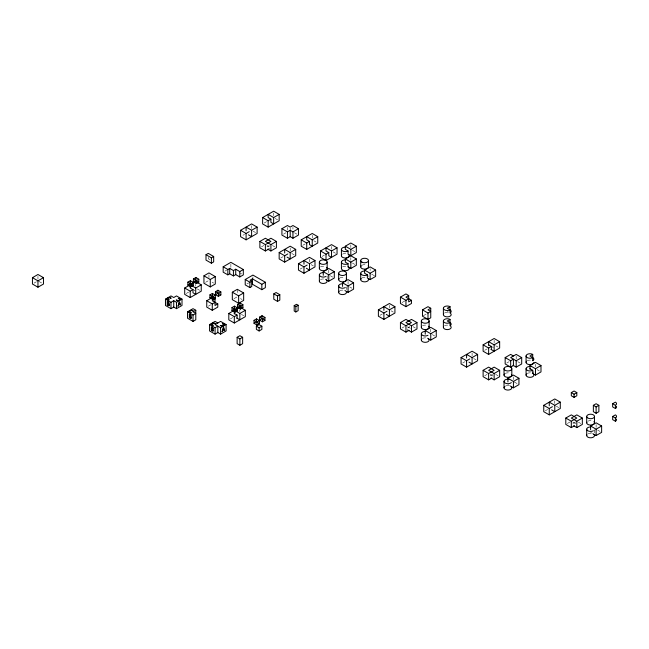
<?xml version="1.0" encoding="UTF-8"?>
<svg xmlns="http://www.w3.org/2000/svg" width="649" height="649" viewBox="0 0 649 649"><rect width="100%" height="100%" fill="white"/><g stroke="black" fill="none" stroke-linecap="round" stroke-linejoin="round"><path stroke-width="0.49" stroke-dasharray="3.25 2.43" d="M34.024 283.126L36.385 281.763M242.945 235.287L244.519 234.378M264.208 223.013L266.569 221.65M261.45 246.88L263.81 245.517M283.499 234.151L285.86 232.788M186.279 293.462L188.64 292.099M205.611 282.307L208.118 280.855M224.887 271.177L226.598 270.187M266.958 246.88L269.327 245.517M280.741 258.018L283.102 256.655M302.791 245.29L305.152 243.927M208.329 306.19L210.69 304.827M246.936 283.905L248.64 282.915M233.989 298.686L237.331 296.755M300.033 269.157L302.393 267.794M322.082 256.428L324.443 255.065M230.379 318.927L232.74 317.556M379.957 315.309L382.326 313.938M402.007 302.572L405.163 300.755M402.007 328.037L404.368 326.674M423.27 315.763L426.417 313.938M407.523 328.037L409.884 326.674M462.64 363.042L465.009 361.68M484.689 350.314L487.05 348.951M484.689 375.771L487.05 374.408M506.739 363.042L509.1 361.68M490.206 375.771L492.567 374.408M545.322 410.776L547.691 409.414M567.372 423.505L570.52 421.688M572.889 423.505L576.036 421.688M352.399 250.295L354.76 251.658M447.291 311.439L448.662 312.234M275.233 218.47L277.594 219.833M313.816 240.747L316.177 242.109M333.107 251.885L335.468 253.248M352.399 263.023L354.76 264.386M371.69 274.162L374.838 275.979M495.714 345.763L498.075 347.126M537.056 369.63L539.416 371.001M294.524 232.788L296.885 234.151M491.382 346.444L493.451 347.637M517.764 361.68L520.125 363.042M253.183 231.198L255.544 232.561M291.766 253.475L294.127 254.838M311.058 264.614L313.418 265.976M330.349 275.752L332.71 277.115M349.641 286.89L352.009 288.253M390.982 310.757L393.351 312.12M432.323 334.624L434.692 335.987M473.665 358.491L476.033 359.862M514.219 381.912L517.367 383.729M556.347 406.233L558.708 407.596M597.688 430.1L600.049 431.463M272.475 245.517L274.835 246.88M413.032 326.674L415.392 328.037M495.714 374.408L498.075 375.771M578.397 422.142L580.758 423.505M266.958 245.517L269.327 246.88M407.523 326.674L410.671 328.491M490.206 374.408L493.354 376.225M507.924 384.638L509.497 385.547M572.889 422.142L576.036 423.959M590.606 432.372L592.18 433.281M239.173 272.515L241.663 273.951M209.838 259.657L208.297 258.773L208.297 256.98M212.118 282.201L213.699 283.11M240.495 298.581L242.077 299.497M197.304 288.919L199.665 290.281M241.404 314.376L243.764 315.738M192.972 289.6L195.041 290.793M38.753 281.309L41.901 283.126M596.115 424.641L596.115 427.375M594.5 430.1L594.5 432.826M554.773 400.774L554.773 403.508M535.482 364.178L535.482 366.904M516.19 356.22L516.19 358.954M513.432 376.907L513.432 379.633M494.14 340.311L494.14 343.037M472.091 353.04L472.091 355.766M430.749 329.173L430.749 331.899M389.408 305.306L389.408 308.032M370.117 268.702L370.117 270.528M350.825 244.835L350.825 247.561M350.825 257.564L350.825 260.298M348.067 281.439L348.067 284.165M346.452 286.89L346.452 289.616M331.534 246.425L331.534 249.159M328.775 270.3L328.775 273.026M327.161 275.752L327.161 279.386M312.242 235.287L312.242 238.021M309.484 259.162L309.484 261.888M292.95 227.337L292.95 229.154M290.192 228.018L290.192 229.835M290.192 248.023L290.192 250.749M287.434 227.337L287.434 230.062M273.651 213.01L273.651 215.744M252.915 276.863L252.915 278.656M251.609 225.747L251.609 228.472M239.83 309.833L239.83 311.65M237.331 289.308L237.331 293.965M230.874 264.135L230.874 267.721M208.954 274.787L208.954 277.577M195.73 284.367L195.73 286.193M37.958 276.304L37.958 279.029M587.848 433.962A3.894 2.247 0 0 1 592.553 433.605M594.37 429.776A3.894 2.247 0 0 1 593.981 430.319M587.848 421.233A3.894 2.247 0 0 1 593.356 421.233M527.215 373.5A3.894 2.247 0 0 1 530.979 372.915M533.738 371.325A3.894 2.247 0 0 1 533.738 372.485M527.215 360.771A3.894 2.247 0 0 1 530.979 360.187M505.165 386.228A3.894 2.247 0 0 1 509.871 385.871M505.165 373.5A3.894 2.247 0 0 1 509.871 373.143M361.85 278.023A3.894 2.247 0 0 1 365.614 277.439M368.372 275.849A3.894 2.247 0 0 1 368.502 276.433M361.85 265.295A3.894 2.247 0 0 1 367.358 265.295M339.8 278.023A3.894 2.247 0 0 1 345.309 278.023M339.8 290.752A3.894 2.247 0 0 1 343.564 290.176M444.533 325.766A3.894 2.247 0 0 1 448.297 325.181M444.533 313.029A3.894 2.247 0 0 1 448.297 312.453M422.483 325.766A3.894 2.247 0 0 1 427.188 325.4M422.483 338.494A3.894 2.247 0 0 1 426.247 337.91M342.558 254.157A3.894 2.247 0 0 1 347.264 253.8M342.558 266.885A3.894 2.247 0 0 1 347.264 266.528M320.509 279.614A3.894 2.247 0 0 1 324.273 279.038M320.509 266.885A3.894 2.247 0 0 1 325.214 266.528"/><path stroke-width="0.97" d="M32.45 277.667L37.958 274.486L43.475 277.667L43.475 284.035L37.958 287.215L32.45 284.035L32.45 277.667L37.958 280.847L43.475 277.667M240.584 230.29L251.609 223.921L257.118 227.109L257.118 233.47L246.093 239.838L240.584 236.658L240.584 230.29L246.093 233.47L249.24 231.652M262.626 217.561L273.651 211.193L279.167 214.381L279.167 220.741L268.142 227.109L262.626 223.921L262.626 217.561L268.142 220.741L270.901 219.151L270.901 222.331L273.651 223.921L273.651 217.561L279.167 214.381M206.001 254.716L208.297 253.386L213.675 256.493L213.675 261.88L211.379 263.202L206.001 260.095L206.001 254.716L211.379 257.823L213.675 256.493M246.093 230.744L246.093 227.109L251.609 230.29L257.118 227.109M187.877 282.137L190.36 280.709L193.297 282.396L193.297 285.382L190.814 286.809L187.877 285.114L187.877 282.137L190.814 283.832L193.297 282.396M193.394 278.956L195.876 277.521L198.805 279.216L198.805 282.193L196.323 283.629L193.394 281.934L193.394 278.956L196.323 280.652L198.805 279.216M259.876 241.428L265.384 238.248L270.901 241.428L265.384 244.608L259.876 241.428L259.876 247.796L265.384 250.976L269.327 248.705M281.926 228.699L287.434 225.519L290.192 227.109L292.95 225.519L298.459 228.699L298.459 235.06L292.95 238.248L290.192 236.658L287.434 238.248L281.926 235.06L281.926 228.699L287.434 231.88L290.192 230.29L292.95 231.88L298.459 228.699M187.877 285.114L190.36 283.686L193.297 285.382M193.394 281.934L195.876 280.506L198.805 282.193M203.94 275.825L208.954 272.929L215.281 276.579L215.281 284.027L210.268 286.923L203.94 283.264L203.94 275.825L210.268 279.476L215.281 276.579M165.471 299.116L170.979 295.928L173.737 297.526L176.496 295.928L182.004 299.116L182.004 305.476L176.496 308.664L173.737 307.066L170.979 308.664L165.471 305.476L165.471 299.116L170.979 302.296L173.737 300.706L176.496 302.296L182.004 299.116M184.705 288.01L195.73 281.642L201.239 284.83L201.239 291.19L190.214 297.558L184.705 294.37L184.705 288.01L190.214 291.19L192.972 289.6L192.972 292.78L195.73 294.37L195.73 288.01L190.214 284.83L190.214 288.01L192.972 289.6M223.175 266.78L230.874 262.342L243.318 269.53L243.318 274.908L239.789 276.953L235.725 274.608L233.429 275.93L229.697 273.781L227.831 274.852L223.175 272.166L223.175 266.78L227.831 269.473L229.697 268.394L233.429 270.552L235.725 269.221L239.789 271.566L243.318 269.53M195.73 288.01L201.239 284.83M276.409 241.428L270.901 238.248L265.384 241.428L270.901 244.608L276.409 241.428L276.409 247.796L270.901 250.976L267.745 249.159M279.167 252.566L290.192 246.198L295.701 249.386L295.701 255.747L284.676 262.115L279.167 258.935L279.167 252.566L284.676 255.747L287.832 253.929M301.217 239.838L312.242 233.47L317.75 236.658L317.75 243.018L306.726 249.386L301.217 246.198L301.217 239.838L306.726 243.018L309.484 241.428L309.484 244.608L312.242 246.198L312.242 239.838L317.75 236.658M209.927 294.865L212.41 293.437L215.338 295.133L215.338 298.11L212.864 299.538L209.927 297.85L209.927 294.865L212.864 296.561L215.338 295.133M215.444 291.685L217.918 290.257L220.855 291.945L220.855 294.922L218.372 296.358L215.444 294.662L215.444 291.685L218.372 293.38L220.855 291.945M209.927 297.85L212.41 296.415L215.338 298.11M215.444 294.662L217.918 293.234L220.855 294.922M187.52 311.844L193.029 308.664L195.787 310.254L195.787 319.803L193.029 321.393L187.52 318.205L187.52 311.844L193.029 315.025L195.787 313.435L193.029 311.844L195.787 310.254M206.755 300.738L212.264 297.558L215.022 299.148L215.022 305.509L217.78 303.919L217.78 307.107L212.264 310.287L206.755 307.107L206.755 300.738L212.264 303.919L215.022 302.329M284.676 253.021L284.676 249.386L290.192 252.566L295.701 249.386M245.225 279.508L252.915 275.071L265.368 282.258L265.368 287.637L261.831 289.681L252.396 284.23L252.396 278.851L250.1 280.173L251.747 281.131L251.747 286.509L249.881 287.58L245.225 284.895L245.225 279.508L249.881 282.201L251.747 281.131M215.022 299.148L212.264 300.738L217.78 303.919M232.318 292.204L237.331 289.308L243.659 292.959L243.659 300.406L238.645 303.302L232.318 299.651L232.318 292.204L238.645 295.855L243.659 292.959M252.396 278.851L261.831 284.294L265.368 282.258M298.459 263.705L309.484 257.337L314.992 260.525L314.992 266.885L303.967 273.253L298.459 270.073L298.459 263.705L303.967 266.885L307.123 265.068M320.509 250.976L331.534 244.608L337.042 247.796L337.042 254.157L326.017 260.525L320.509 257.337L320.509 250.976L326.017 254.157L328.775 252.566L328.775 255.747L331.534 257.337L331.534 250.976L337.042 247.796M231.977 307.594L234.459 306.166L237.388 307.861L237.388 310.839L234.914 312.266L231.977 310.579L231.977 307.594L234.914 309.289L237.388 307.861M237.493 304.413L239.968 302.986L242.904 304.673L242.904 307.658L240.422 309.086L237.493 307.391L237.493 304.413L240.422 306.109L242.904 304.673M303.967 264.159L303.967 260.525L309.484 263.705L314.992 260.525M231.977 310.579L234.459 309.143L237.388 310.839M237.493 307.391L239.968 305.963L242.904 307.658M209.57 324.573L215.079 327.753L217.837 326.163L217.837 332.531L215.079 334.121L209.57 330.941L209.57 324.573L215.079 321.393L217.837 322.983M228.805 313.467L239.83 307.107L245.338 310.287L245.338 316.647L234.313 323.015L228.805 319.835L228.805 313.467L234.313 316.647L237.072 315.057L237.072 318.245M345.309 246.198L350.825 243.018L356.333 246.198L356.333 252.566L345.309 258.935L345.309 262.115L348.067 263.705L348.067 266.885L350.825 268.475L356.333 265.295L356.333 258.935L348.067 254.157L348.067 250.976L345.309 249.386L345.309 246.198L350.825 249.386L356.333 246.198M234.313 313.921L234.313 310.287L239.83 313.467L245.338 310.287M273.789 293.859L276.093 292.529L279.824 294.687L279.824 300.065L277.529 301.396L273.789 299.238L273.789 293.859L277.529 296.009L279.824 294.687M226.103 324.573L220.595 321.393L215.079 324.573L220.595 327.753L226.103 324.573L226.103 330.941L220.595 334.121L217.439 332.304M323.267 275.298L323.267 271.663L328.775 268.475L334.292 271.663L334.292 278.023L328.775 281.212L325.628 279.386M323.267 271.663L328.775 274.843L334.292 271.663M345.309 258.935L350.825 262.115L356.333 258.935M254.027 320.33L256.509 318.894L259.438 320.59L259.438 323.567L256.955 325.003L254.027 323.307L254.027 320.33L256.955 322.018L259.438 320.59M259.535 317.142L262.018 315.714L264.954 317.41L264.954 320.387L262.472 321.815L259.535 320.127L259.535 317.142L262.472 318.837L264.954 317.41M254.027 323.307L256.509 321.872L259.438 323.567M259.535 320.127L262.018 318.691L264.954 320.387M237.128 337.302L239.887 335.711L242.637 337.302L242.637 343.67L239.887 345.26L237.128 343.67L237.128 337.302L239.887 338.892L242.637 337.302M256.363 326.196L259.121 324.605L261.872 326.196L261.872 329.384L259.121 330.974L256.363 329.384L256.363 326.196L259.121 327.786L261.872 326.196M294.192 305.638L296.496 304.308L298.142 305.257L298.142 310.644L295.839 311.966L294.192 311.017L294.192 305.638L295.839 306.588L298.142 305.257M342.558 286.436L342.558 282.802L348.067 279.614L353.583 282.802L353.583 289.162L348.067 292.35L344.919 290.525M364.608 270.073L370.117 266.885L375.633 270.073L375.633 276.433L370.117 279.614L367.358 278.023L367.358 274.843L364.608 273.253L364.608 270.073L370.117 273.253L375.633 270.073M342.558 282.802L348.067 285.982L353.583 282.802M378.383 309.849L389.408 303.489L394.925 306.669L394.925 313.029L383.9 319.397L378.383 316.217L378.383 309.849L383.9 313.029L387.047 311.212M400.433 297.12L405.95 293.94L408.7 295.53L408.7 301.89L411.458 300.3L411.458 303.489L405.95 306.669L400.433 303.489L400.433 297.12L405.95 300.3L408.7 298.71M408.7 295.53L405.95 297.12L411.458 300.3M383.9 310.303L383.9 306.669L389.408 309.849L394.925 306.669M400.433 322.577L405.95 319.397L411.458 322.577L405.95 325.766L400.433 322.577L400.433 328.946L405.95 332.126L409.097 330.309M422.483 309.849L427.991 306.669L430.749 308.259L430.749 317.807L427.991 319.397L422.483 316.217L422.483 309.849L427.991 313.029L430.749 311.439L427.991 309.849L430.749 308.259M416.974 322.577L411.458 319.397L405.95 322.577L411.458 325.766L416.974 322.577L416.974 328.946L411.458 332.126L407.523 329.854M450.041 306.669L447.291 308.259L450.041 309.849A3.894 2.247 0 0 1 450.041 313.029L450.041 306.669A3.894 2.247 0 0 0 444.533 306.669A3.894 2.247 0 0 0 444.533 309.849A3.894 2.247 0 0 0 450.041 309.849M425.241 334.17L425.241 330.536L430.749 327.356L436.266 330.536L436.266 336.904L430.749 340.084L427.602 338.267M450.041 319.397L447.291 320.987L450.041 322.577A3.894 2.247 0 0 1 450.041 325.766L450.041 319.397A3.894 2.247 0 0 0 444.533 319.397A3.894 2.247 0 0 0 444.533 322.577A3.894 2.247 0 0 0 450.041 322.577M425.241 330.536L430.749 333.716L436.266 330.536M461.066 357.583L472.091 351.223L477.607 354.403L477.607 360.771L466.582 367.131L461.066 363.951L461.066 357.583L466.582 360.771L469.73 358.946M483.116 344.854L494.14 338.494L499.657 341.674L499.657 348.042L488.632 354.403L483.116 351.223L483.116 344.854L488.632 348.042L491.382 346.444L491.382 349.633M466.582 358.037L466.582 354.403L472.091 357.583L477.607 354.403M488.632 345.309L488.632 341.674L494.14 344.854L499.657 341.674M483.116 370.319L488.632 367.131L494.14 370.319L488.632 373.5L483.116 370.319L483.116 376.68L488.632 379.86L491.78 378.043M505.165 357.583L510.674 360.771L513.432 359.181L513.432 365.541L510.674 367.131L505.165 363.951L505.165 357.583L510.674 354.403L513.432 355.993M499.657 370.319L494.14 367.131L488.632 370.319L494.14 373.5L499.657 370.319L499.657 376.68L494.14 379.86L490.993 378.043M521.699 357.583L516.19 354.403L510.674 357.583L516.19 360.771L521.699 357.583L521.699 363.951L516.19 367.131L513.043 365.314M532.724 354.403L529.973 355.993L532.724 357.583A3.894 2.247 0 0 1 532.724 360.771L532.724 354.403A3.894 2.247 0 0 0 527.215 354.403A3.894 2.247 0 0 0 527.215 357.583A3.894 2.247 0 0 0 532.724 357.583M507.924 381.912L507.924 378.27L513.432 375.09L518.949 378.27L518.949 384.638L513.432 387.818L510.284 386.001M529.973 369.176L529.973 365.541L535.482 362.361L540.99 365.541L540.99 371.909L535.482 375.09L532.334 373.272M507.924 378.27L513.432 381.458L518.949 378.27M529.973 365.541L535.482 368.721L540.99 365.541M543.748 405.325L554.773 398.957L560.29 402.137L560.29 408.505L549.265 414.873L543.748 411.685L543.748 405.325L549.265 408.505L552.413 406.688M571.315 392.596L574.065 390.998L576.823 392.596L576.823 395.776L574.065 397.366L571.315 395.776L571.315 392.596L574.065 394.186L576.823 392.596M549.265 405.779L549.265 402.137L554.773 405.325L560.29 402.137M565.798 418.053L571.315 414.873L576.823 418.053L571.315 421.233L565.798 418.053L565.798 424.414L571.315 427.602L574.462 425.785M593.356 405.325L596.115 403.735L598.873 405.325L598.873 411.685L596.115 413.275L593.356 411.685L593.356 405.325L596.115 406.915L598.873 405.325M582.331 418.053L576.823 414.873L571.315 418.053L576.823 421.233L582.331 418.053L582.331 424.414L576.823 427.602L573.675 425.785M612.656 403.727L615.406 402.137A3.894 2.247 0 0 1 615.406 405.325L615.406 408.505L612.656 406.915L612.656 403.727L615.406 405.325M590.606 429.646L590.606 426.012L596.115 422.824L601.631 426.012L601.631 432.372L596.115 435.552L592.967 433.735M612.656 416.463L615.406 414.873A3.894 2.247 0 0 1 615.406 418.053L615.406 421.233L612.656 419.643L612.656 416.463L615.406 418.053M590.606 426.012L596.115 429.192L601.631 426.012M273.651 217.561L268.142 214.381L268.142 217.561L270.901 219.151M312.242 239.838L306.726 236.658L306.726 239.838L309.484 241.428M331.534 250.976L326.017 247.796L326.017 250.976L328.775 252.566M488.632 344.854L491.382 346.444M529.973 368.721L532.724 370.319L532.724 373.5A3.894 2.247 0 0 0 533.348 373.029M490.993 349.405L494.14 351.223L494.14 344.854M248.453 234.833L251.609 236.658L251.609 230.29M287.045 257.109L290.192 258.935L290.192 252.566M306.336 268.248L309.484 270.073L309.484 263.705M386.26 314.4L389.408 316.217L389.408 309.849M468.943 362.134L472.091 363.951L472.091 357.583M551.626 409.868L554.773 411.685L554.773 405.325M234.313 313.467L237.072 315.057M236.674 318.018L239.83 319.835L239.83 313.467M596.115 406.915L596.115 413.275M596.115 429.192L596.115 435.552M594.5 416.463A3.894 2.247 0 0 1 588.651 418.41A3.894 2.247 0 0 1 588.651 414.508A3.894 2.247 0 0 1 594.5 416.463L594.5 422.824M586.704 416.463L586.704 422.824M586.704 429.192L586.704 435.552M576.823 421.233L576.823 427.602M574.065 394.186L574.065 397.366M571.315 421.233L571.315 427.602M549.265 408.505L549.265 414.873M535.482 368.721L535.482 375.09M526.071 355.993L526.071 362.361M526.071 368.721L526.071 375.09M516.19 360.771L516.19 367.131M513.432 381.458L513.432 387.818M511.818 368.721A3.894 2.247 0 0 1 505.969 370.676A3.894 2.247 0 0 1 505.969 366.774A3.894 2.247 0 0 1 511.818 368.721L511.818 375.09M510.674 360.771L510.674 367.131M504.022 368.721L504.022 375.09M504.022 381.458L504.022 387.818M494.14 373.5L494.14 379.86M488.632 348.042L488.632 354.403M488.632 373.5L488.632 379.86M466.582 360.771L466.582 367.131M443.389 308.259L443.389 314.627M443.389 320.987L443.389 327.356M430.749 333.716L430.749 340.084M429.135 320.987A3.894 2.247 0 0 1 423.286 322.934A3.894 2.247 0 0 1 423.286 319.04A3.894 2.247 0 0 1 429.135 320.987L429.135 327.356M427.991 313.029L427.991 319.397M421.339 320.987L421.339 327.356M421.339 333.716L421.339 340.084M411.458 325.766L411.458 332.126M405.95 300.3L405.95 306.669M405.95 325.766L405.95 332.126M383.9 313.029L383.9 319.397M370.117 273.253L370.117 279.614M368.502 260.525L368.502 266.885M360.706 260.525L360.706 266.885M360.706 273.253L360.706 279.614M350.825 249.386L350.825 255.747M350.825 262.115L350.825 268.475M348.067 285.982L348.067 292.35M346.452 273.253A3.894 2.247 0 0 1 340.611 275.2A3.894 2.247 0 0 1 340.611 271.306A3.894 2.247 0 0 1 346.452 273.253L346.452 279.614M341.415 249.386L341.415 255.747M341.415 262.115L341.415 268.475M338.656 273.253L338.656 279.614M338.656 285.982L338.656 292.35M328.775 274.843L328.775 281.212M327.161 262.115L327.161 268.475M326.017 254.157L326.017 260.525M319.365 262.115L319.365 268.475M319.365 274.843L319.365 281.212M306.726 243.018L306.726 249.386M303.967 266.885L303.967 273.253M295.839 306.588L295.839 311.966M292.95 231.88L292.95 238.248M290.192 230.29L290.192 236.658M287.434 231.88L287.434 238.248M284.676 255.747L284.676 262.115M277.529 296.009L277.529 301.396M270.901 244.608L270.901 250.976M268.142 220.741L268.142 227.109M265.384 244.608L265.384 250.976M262.472 318.837L262.472 321.815M262.018 315.714L262.018 318.691M261.831 284.294L261.831 289.681M259.121 327.786L259.121 330.974M256.955 322.018L256.955 325.003M256.509 318.894L256.509 321.872M249.881 282.201L249.881 287.58M246.093 233.47L246.093 239.838M240.422 306.109L240.422 309.086M239.968 302.986L239.968 305.963M239.887 338.892L239.887 345.26M239.789 271.566L239.789 276.953M238.645 295.855L238.645 303.302M235.725 269.221L235.725 274.608M234.914 309.289L234.914 312.266M234.459 306.166L234.459 309.143M234.313 316.647L234.313 323.015M233.429 270.552L233.429 275.93M229.697 268.394L229.697 273.781M227.831 269.473L227.831 274.852M220.595 327.753L220.595 334.121M218.372 293.38L218.372 296.358M217.918 290.257L217.918 293.234M215.079 327.753L215.079 334.121M212.864 296.561L212.864 299.538M212.41 293.437L212.41 296.415M212.264 303.919L212.264 310.287M211.379 257.823L211.379 263.202M210.268 279.476L210.268 286.923M196.323 280.652L196.323 283.629M195.876 277.521L195.876 280.506M193.029 315.025L193.029 321.393M190.814 283.832L190.814 286.809M190.36 280.709L190.36 283.686M190.214 291.19L190.214 297.558M176.496 302.296L176.496 308.664M173.737 300.706L173.737 307.066M170.979 302.296L170.979 308.664M37.958 280.847L37.958 287.215M616.42 419.059A3.894 2.247 0 0 1 615.406 421.233M616.42 406.331A3.894 2.247 0 0 1 615.406 408.505M593.981 434.432A3.894 2.247 0 0 1 591.109 437.783A3.894 2.247 0 0 1 586.842 434.976M593.356 430.782A3.894 2.247 0 0 1 587.004 430.052A3.894 2.247 0 0 1 590.606 426.937M593.981 421.704A3.894 2.247 0 0 1 591.109 425.054A3.894 2.247 0 0 1 586.842 422.239M533.738 374.505A3.894 2.247 0 0 1 529.462 377.32A3.894 2.247 0 0 1 526.59 373.962M532.724 370.319A3.894 2.247 0 0 1 526.201 369.305A3.894 2.247 0 0 1 530.979 366.547M533.867 362.361A3.894 2.247 0 0 1 528.959 364.535A3.894 2.247 0 0 1 526.59 361.233M511.688 387.234A3.894 2.247 0 0 1 507.413 390.049A3.894 2.247 0 0 1 504.549 386.69M511.298 382.577A3.894 2.247 0 0 1 506.277 383.494A3.894 2.247 0 0 1 504.257 380.687A3.894 2.247 0 0 1 508.93 379.284M511.688 374.505A3.894 2.247 0 0 1 507.413 377.32A3.894 2.247 0 0 1 504.549 373.962M367.358 274.843A3.894 2.247 0 0 1 361.006 274.113A3.894 2.247 0 0 1 364.608 270.998M368.372 279.038A3.894 2.247 0 0 1 364.097 281.844A3.894 2.247 0 0 1 361.233 278.494M368.372 266.301A3.894 2.247 0 0 1 364.097 269.116A3.894 2.247 0 0 1 361.233 265.766M346.323 279.038A3.894 2.247 0 0 1 342.047 281.844A3.894 2.247 0 0 1 339.184 278.494M345.309 287.572A3.894 2.247 0 0 1 338.956 286.842A3.894 2.247 0 0 1 342.558 283.735M346.323 291.766A3.894 2.247 0 0 1 342.047 294.581A3.894 2.247 0 0 1 339.184 291.223M450.666 326.228A3.894 2.247 0 0 1 447.794 329.587A3.894 2.247 0 0 1 443.518 326.772M450.666 313.499A3.894 2.247 0 0 1 447.794 316.858A3.894 2.247 0 0 1 443.518 314.043M428.616 326.228A3.894 2.247 0 0 1 425.744 329.587A3.894 2.247 0 0 1 421.477 326.772M428.616 338.956A3.894 2.247 0 0 1 425.744 342.315A3.894 2.247 0 0 1 421.477 339.5M427.991 335.306A3.894 2.247 0 0 1 421.639 334.576A3.894 2.247 0 0 1 425.241 331.469M348.691 254.627A3.894 2.247 0 0 1 345.82 257.978A3.894 2.247 0 0 1 341.544 255.162M348.067 250.976A3.894 2.247 0 0 1 341.715 250.246A3.894 2.247 0 0 1 345.309 247.131M348.691 267.356A3.894 2.247 0 0 1 345.82 270.706A3.894 2.247 0 0 1 341.544 267.899M348.067 263.705A3.894 2.247 0 0 1 341.715 262.975A3.894 2.247 0 0 1 345.309 259.86M348.691 266.423A3.894 2.247 0 0 1 348.067 266.885M326.642 280.084A3.894 2.247 0 0 1 323.77 283.443A3.894 2.247 0 0 1 319.503 280.628M326.017 276.433A3.894 2.247 0 0 1 319.665 275.703A3.894 2.247 0 0 1 323.267 272.596M326.642 267.356A3.894 2.247 0 0 1 323.77 270.706A3.894 2.247 0 0 1 319.503 267.899M168.935 304.884L168.578 305.29L167.661 304.827L167.661 303.489L168.935 304.884M190.984 317.612L190.628 318.018L189.711 317.564L189.711 316.217L190.984 317.612M213.034 330.349L212.677 330.747L211.752 330.292L211.752 328.946L213.034 330.349M169.373 305.119L168.862 305.776L167.239 304.998L167.239 301.371C169.827 302.012 168.618 303.732 169.373 305.119M191.423 317.848L190.911 318.513L189.289 317.734L189.289 314.1C191.877 314.741 190.668 316.461 191.423 317.848M213.472 330.576L212.961 331.241L211.339 330.463L211.339 326.828C213.927 327.469 212.718 329.197 213.472 330.576M168.789 303.156L167.661 303.083L167.661 302.02L168.789 303.156M190.838 315.885L189.711 315.82L189.711 314.757L190.838 315.885M212.888 328.613L211.752 328.548L211.752 327.485L212.888 328.613M178.653 304.9L177.94 306.328L179.522 301.785L180.576 304.803L180.138 305.054L179.854 304.211L178.653 304.9M222.745 330.365L222.039 331.785L223.613 327.242L224.676 330.26L224.238 330.519L223.946 329.668L222.745 330.365M179.246 302.434L178.767 304.422L179.732 303.862L179.246 302.434M223.345 327.891L222.867 329.879L223.832 329.319L223.345 327.891M167.191 298.564C166.436 300.065 170.541 300.089 168.854 299.676C166.963 299.603 167.977 297.713 169.308 297.769C173.932 299.741 169.251 295.684 167.191 298.564M180.349 299.432C178.962 302.856 173.348 298.345 177.867 300.495C178.881 300.649 180.714 299.132 179.002 298.645C176.544 298.329 180.479 297.883 180.349 299.432M189.24 311.301C188.494 312.802 192.575 312.818 190.903 312.404C189.013 312.331 190.019 310.441 191.358 310.498C195.982 312.469 191.301 308.421 189.24 311.301M211.282 324.029C210.536 325.53 214.641 325.555 212.953 325.133C211.055 325.06 212.069 323.178 213.407 323.226C218.023 325.198 213.351 321.15 211.282 324.029M224.449 324.889C223.061 328.313 217.439 323.802 221.966 325.952C222.98 326.106 224.805 324.597 223.102 324.102C220.644 323.794 224.578 323.34 224.449 324.889M361.85 262.115A3.894 2.247 0 0 0 368.372 261.101A3.894 2.247 0 0 0 363.594 258.351A3.894 2.247 0 0 0 361.85 262.115M320.509 263.705A3.894 2.247 0 0 0 327.031 262.699A3.894 2.247 0 0 0 322.253 259.941A3.894 2.247 0 0 0 320.509 263.705"/></g></svg>
